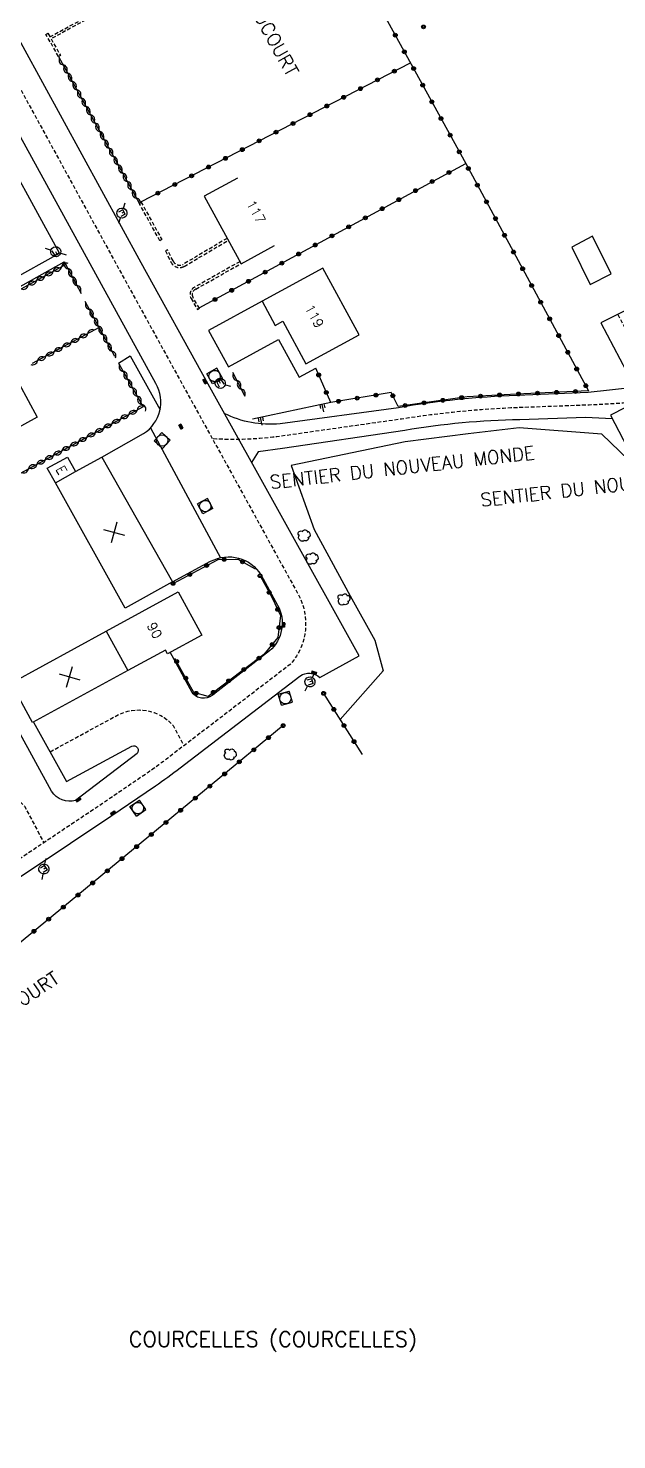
# Model space of a CAD drawing. Header units: millimetres. Extents: x 151000 to 152000, y 127000 to 128000.
# Drawn here: x 151436 to 151513.3, y 127000 to 127185.8 of the extents above; entities that cross this region are included whole.
import ezdxf
from ezdxf.enums import TextEntityAlignment as Align

# ---------------------------------------------------------------- set-up
doc = ezdxf.new("R2010")
doc.units = ezdxf.units.MM
doc.linetypes.add('DASHED', pattern=[0.75, 0.5, -0.25])
doc.layers.get('0').update_dxf_attribs({"linetype": 'CONTINUOUS'})
for name, color, linetype in [('W0001', 6, 'DASHED'), ('W0008', 7, 'CONTINUOUS'), ('W0100', 7, 'CONTINUOUS'), ('W0112', 1, 'DASHED'), ('W0211', 2, 'CONTINUOUS'), ('W0300', 7, 'CONTINUOUS'), ('W0310', 3, 'CONTINUOUS'), ('W0322', 7, 'CONTINUOUS'), ('W0330', 7, 'CONTINUOUS'), ('W0334', 7, 'CONTINUOUS'), ('W0400', 7, 'CONTINUOUS'), ('W0420', 7, 'CONTINUOUS'), ('W0471', 7, 'CONTINUOUS'), ('W0980', 7, 'CONTINUOUS'), ('W0984', 7, 'CONTINUOUS'), ('W0989', 7, 'CONTINUOUS'), ('W0991', 7, 'CONTINUOUS'), ('W1102', 7, 'CONTINUOUS')]:
    doc.layers.add(name, color=color, linetype=linetype)
doc.styles.get("Standard").update_dxf_attribs({"font": 'romans.shx', "width": 0.85})

# ---------------------------------------------------------------- blocks, each defined once
blk = doc.blocks.new('t310o')
at = {"color": 0, "linetype": 'Continuous'}
for centre, start, end in [((-0.5, 0.38), 216.8699, 323.1304), ((0.5, -0.37), 36.8699, 143.1303)]:
    blk.add_arc(centre, 0.625, start, end, dxfattribs=at)
blk = doc.blocks.new('t991o')
at = {"color": 0, "linetype": 'Continuous'}
for p, q in [((-1, 1), (1, -1)), ((-1, -1), (1, 1))]:
    blk.add_line(p, q, dxfattribs=at)
blk = doc.blocks.new('t322o')
at = {"color": 0, "linetype": 'Continuous'}
for radius in [0.25, 0.15]:
    blk.add_circle((0, 0), radius, dxfattribs=at)
blk = doc.blocks.new('T300')
for p, q in [((-0.8, 0.51), (-0.86, 0.34)), ((-0.86, 0.34), (-0.86, 0.17)), ((-0.86, 0.17), (-0.74, 0.06)), ((-0.69, 0.63), (-0.8, 0.51)), ((-0.8, -0.06), (-0.74, 0.06)), ((-0.74, 0.06), (-0.69, 0.11)), ((-0.57, 0.69), (-0.69, 0.63)), ((-0.46, 0.69), (-0.57, 0.69)), ((-0.29, 0.63), (-0.46, 0.69)), ((-0.29, 0.63), (-0.17, 0.74)), ((-0.23, 0.57), (-0.29, 0.63)), ((-0.17, 0.74), (-0.06, 0.8)), ((-0.06, 0.8), (0.06, 0.8)), ((0.06, 0.8), (0.23, 0.74)), ((0.23, 0.74), (0.34, 0.63)), ((0.34, 0.63), (0.4, 0.51)), ((0.46, 0.46), (0.34, 0.46)), ((0.4, 0.51), (0.4, 0.46)), ((0.57, 0.4), (0.46, 0.46)), ((0.57, 0.4), (0.69, 0.29)), ((0.69, 0.29), (0.74, 0.17)), ((0.74, 0.06), (0.69, -0.17)), ((0.74, 0.17), (0.74, 0.06)), ((-0.8, -0.17), (-0.8, -0.06)), ((-0.8, -0.23), (-0.8, -0.17)), ((-0.74, -0.34), (-0.8, -0.23)), ((-0.69, -0.4), (-0.74, -0.34)), ((-0.51, -0.46), (-0.69, -0.4)), ((-0.4, -0.46), (-0.51, -0.46)), ((-0.4, -0.46), (-0.34, -0.46)), ((-0.34, -0.46), (-0.34, -0.4)), ((-0.34, -0.51), (-0.34, -0.46)), ((-0.29, -0.63), (-0.34, -0.51)), ((-0.17, -0.74), (-0.29, -0.63)), ((-0.06, -0.8), (-0.17, -0.74)), ((0.06, -0.8), (-0.06, -0.8)), ((0.17, -0.74), (0.06, -0.8)), ((0.23, -0.69), (0.17, -0.74)), ((0.29, -0.46), (0.23, -0.46)), ((0.29, -0.63), (0.23, -0.69)), ((0.46, -0.4), (0.29, -0.46)), ((0.34, -0.51), (0.29, -0.63)), ((0.34, -0.51), (0.34, -0.46)), ((0.57, -0.34), (0.46, -0.4)), ((0.63, -0.29), (0.57, -0.34)), ((0.69, -0.17), (0.63, -0.29))]:
    blk.add_line(p, q)
blk = doc.blocks.new('t211o')
at = {"color": 0, "linetype": 'Continuous'}
for p, q in [((-0.29, 0.5), (-0.29, 0)), ((0, 1), (0, 0)), ((0.29, 0.5), (0.29, 0))]:
    blk.add_line(p, q, dxfattribs=at)
blk = doc.blocks.new('T420')
for p, q in [((0.75, 0.75), (-0.75, 0.75)), ((-0.75, 0.75), (-0.75, -0.75)), ((0.75, 0.75), (0.75, -0.75)), ((0.75, -0.75), (-0.75, -0.75))]:
    blk.add_line(p, q)
blk.add_ellipse((0, 0), major_axis=(-0.53, 0.53), ratio=1, start_param=3.926991, end_param=10.210176)
blk = doc.blocks.new('T400')
for p, q in [((-0.15, 0.3), (0.15, 0.3)), ((-0.15, -0.25), (-0.15, 0.3)), ((-0.15, 0.15), (0.15, 0.15)), ((-0.15, 0), (0.15, 0)), ((0.15, 0.3), (0.15, -0.25)), ((-0.15, -0.15), (0.15, -0.15)), ((-0.15, -0.25), (-0.15, -0.3)), ((-0.15, -0.3), (0.15, -0.3)), ((0.15, -0.3), (0.15, -0.25))]:
    blk.add_line(p, q)
blk = doc.blocks.new('T471')
for p, q in [((-0.333334, 0.333334), (-0.333334, -0.333334)), ((-0.333334, 0.333334), (0.333334, 0.333334)), ((-0.333334, 0), (0, 0)), ((0.500001, 0.500001), (1.000002, 1.000002)), ((-0.500001, -0.500001), (-1.000002, -1.000002)), ((-0.333334, -0.333334), (0.333334, -0.333334))]:
    blk.add_line(p, q)
blk.add_ellipse((0, 0), major_axis=(0.471405, 0.471405), ratio=1, start_param=5.4977871438, end_param=11.780972451)

msp = doc.modelspace()

# ---------------------------------------------------------------- linework, layer by layer
at = {"layer": 'W0001', "flags": 128}
for points in [[(151146.85, 127707.28), (151156.5, 127689.58), (151174.43, 127656.51), (151193.89, 127620.65), (151202.22, 127605.41), (151214.95, 127581.99), (151235.44, 127544.13), (151254.98, 127508.15), (151273.88, 127473.16), (151279.44, 127461.77), (151291.15, 127440.4), (151300.62, 127423.1), (151316.66, 127393.82), (151328.77, 127371.66), (151340.49, 127350.33), (151354.56, 127324.55), (151355.07, 127323.65), (151362.45, 127310.13), (151379.03, 127279.95), (151395.09, 127250.56), (151404.3, 127233.76), (151420.53, 127204.03), (151432.69, 127181.89), (151448.22, 127153.48), (151471.44, 127111.33, -0.312028), (151470.5, 127102.12), (151454.72, 127090.03, -0.012305), (151451.55, 127087.7), (151445.72, 127083.73), (151435.12, 127076.64), (151407.27, 127058.24), (151388.21, 127045.67), (151365.47, 127030.62, 0.413856), (151363.36, 127021.31), (151365.8, 127016.86, -0.470795), (151364.51, 127013.3), (151363.54, 127012.79, 0.568033), (151363.4, 127006.09), (151373.18, 127000)], [(151513.48, 127148.12), (151520.21, 127135.38, 0.124512), (151514.18, 127136.44, -0.008705), (151509.41, 127136.18), (151500.4, 127135.84, 0.030171), (151485.06, 127134.34), (151469.24, 127132.09, -0.05177), (151460.19, 127131.75, 3.897078)], [(151438.85, 127090.56), (151447.64, 127095.33, -0.349402), (151455.01, 127094.03), (151456.43, 127091.34)], [(151419.33, 127079.91), (151428.12, 127084.68, -0.349402), (151435.48, 127083.38), (151438.02, 127078.59)]]:
    msp.add_lwpolyline(points, format="xyb", dxfattribs=at)
at = {"layer": 'W0008'}
for points in [[(151445.67, 127129.34), (151451.15, 127132.43, 0.396861), (151452.75, 127139.02), (151445.6, 127152.04), (151429.96, 127180.53), (151412.42, 127212.63, 0.227853)], [(151360.38, 127008.89), (151365.33, 127011.47, 0.457632), (151367.54, 127017.85), (151365.08, 127022.33, -0.418443), (151366.56, 127028.94), (151389.31, 127044.01), (151408.37, 127056.57), (151436.22, 127074.98), (151446.84, 127082.07), (151452.69, 127086.05, 0.012328), (151455.94, 127088.44), (151471.7, 127100.52, -0.363401), (151474.31, 127100.31), (151479.47, 127103.18), (151459.61, 127138.95), (151450.84, 127154.91), (151435.32, 127183.33), (151423.16, 127205.47)], [(151576.31, 127202.87), (151586.97, 127183.3, -0.437685), (151582.46, 127169.77), (151563.89, 127160.54), (151523.14, 127140.2, -0.347874), (151519.95, 127141.19), (151515.72, 127149.24), (151511.24, 127147.01), (151515.42, 127139.11, -0.35389), (151514.5, 127135.88), (151512.52, 127134.86), (151515.29, 127129.53), (151527.49, 127135.7), (151565.97, 127154.85), (151584.43, 127164.09), (151607.78, 127175.71), (151649.73, 127196.68)], [(151515.6, 127138.5), (151509.59, 127137.82), (151500.2, 127137.43, 0.036042), (151484.65, 127135.83), (151469.08, 127133.73, -0.144639), (151461.75, 127135.09)], [(151512.76, 127134.39), (151509.23, 127134.54), (151500.61, 127134.26, 0.036781), (151485.47, 127132.85), (151469.4, 127130.46), (151466.22, 127130.02), (151465.35, 127128.61)], [(151454.95, 127112.9), (151459.96, 127115.62, -0.39879), (151466.59, 127113.81), (151468.76, 127109.84, -0.350909), (151467.71, 127103.82), (151460.16, 127097.98, -0.424229), (151457.54, 127098.34), (151454.63, 127103.65)], [(151436.68, 127094.47), (151441.01, 127086.64), (151449.6, 127091.3, -0.774309), (151450.29, 127090.33), (151442.21, 127084.16, -0.330582), (151439.04, 127085.35), (151434.67, 127093.38)]]:
    msp.add_lwpolyline(points, format="xyb", dxfattribs=at)
at = {"layer": 'W0100'}
for points in [[(151463.49, 127166.07), (151459.1, 127163.68), (151463.95, 127154.78), (151468.34, 127157.17)], [(151434.77, 127138.97), (151437.17, 127134.59), (151429.18, 127130.21), (151426.17, 127135.72), (151423.15, 127141.22), (151431.14, 127145.6), (151433.55, 127141.21)]]:
    msp.add_lwpolyline(points, dxfattribs=at)
for points in [[(151474.72, 127154.19), (151466.71, 127149.84), (151468.43, 127146.68), (151469.43, 127147.22), (151472.47, 127141.61), (151479.48, 127145.41)], [(151438.48, 127127.86), (151441.14, 127129.34), (151442.21, 127127.43), (151445.67, 127129.34), (151454.95, 127112.9), (151448.71, 127109.44), (151439.55, 127125.94)], [(151433.72, 127099.58), (151446.24, 127106.44), (151455.69, 127111.61), (151458.78, 127105.88), (151454.28, 127103.46), (151454.01, 127103.92), (151449.06, 127101.24), (151436.55, 127094.4)]]:
    msp.add_lwpolyline(points, close=True, dxfattribs=at)
at = {"layer": 'W0112'}
msp.add_lwpolyline([(151447.47, 127189.01), (151438.98, 127184.39), (151440.22, 127182.2), (151439.96, 127182.06), (151438.3, 127184.97), (151438.56, 127185.12), (151438.83, 127184.65), (151447.33, 127189.28)], dxfattribs=at)
msp.add_lwpolyline([(151450.8, 127162.92), (151453.54, 127157.96), (151453.28, 127157.81), (151450.54, 127162.78)], close=True, dxfattribs=at)
for points in [[(151462.12, 127158.13), (151456.34, 127154.7, -0.431396), (151455.01, 127155.15), (151454.27, 127156.61), (151454, 127156.48), (151454.74, 127155.01, 0.431674), (151456.49, 127154.44), (151462.27, 127157.87)], [(151463.8, 127155.06), (151457.87, 127151.72, 0.442937), (151457.39, 127150.2), (151458.22, 127148.77), (151458.48, 127148.92), (151457.64, 127150.35, -0.447176), (151458.01, 127151.45), (151463.94, 127154.8)]]:
    msp.add_lwpolyline(points, format="xyb", dxfattribs=at)
at = {"layer": 'W0211'}
msp.add_lwpolyline([(151475.74, 127136.51), (151465.46, 127134.31)], dxfattribs=at)
at = {"layer": 'W0310'}
for points in [[(151439.96, 127182.06), (151450.54, 127162.78)], [(151442.97, 127150.84), (151440.91, 127154.67), (151421.37, 127143.98), (151422.63, 127141.74)], [(151443.42, 127149.88), (151447.31, 127142.64)], [(151445.29, 127146.41), (151436.5, 127141.64)], [(151447.84, 127141.72), (151451.08, 127135.97), (151429.21, 127124.1)], [(151462.82, 127140.51), (151464.45, 127137.37)]]:
    msp.add_lwpolyline(points, dxfattribs=at)
at = {"layer": 'W0322'}
for points in [[(151475.14, 127210.37), (151471.48, 127208.12), (151493.49, 127167.99), (151509.65, 127138.04), (151500.18, 127137.64), (151493.68, 127137.26), (151484.62, 127136.01), (151483.69, 127137.84), (151475.74, 127136.51), (151473.77, 127141.03)], [(151450.8, 127162.92), (151486.22, 127181.23)], [(151458.45, 127148.97), (151493.49, 127167.99)], [(151455.01, 127112.71), (151460.93, 127115.86), (151463.53, 127115.89), (151465.8, 127114.62)], [(151466.45, 127113.72), (151468.01, 127110.91), (151469.15, 127108.51), (151468.8, 127105.58), (151466.95, 127103.34), (151459.63, 127097.85), (151457.73, 127098.34), (151455.27, 127102.84)], [(151474.81, 127098.24), (151479.87, 127090.21)], [(151469.5, 127094), (151441.49, 127070.85), (151414.54, 127048.71), (151363.52, 127006.79)]]:
    msp.add_lwpolyline(points, dxfattribs=at)
at = {"layer": 'W0330'}
msp.add_lwpolyline([(151678.87, 127208.05), (151670.39, 127205.51), (151650.08, 127195.86), (151601.51, 127171.45), (151584.65, 127163.24), (151566.63, 127154.05), (151527.37, 127134.55), (151516.68, 127129.2), (151514.89, 127128.97), (151511.4, 127132.34), (151500.54, 127133.2), (151493.8, 127132.41), (151485.52, 127131.34), (151470.55, 127128.25), (151473.57, 127119.82), (151478.31, 127111.07), (151481.53, 127105.26), (151482.62, 127101.2), (151476.98, 127094.81)], dxfattribs=at)
at = {"layer": 'W0334'}
for points in [[(151412.05, 127161.74), (151411.31, 127161.32), (151410.98, 127161.91), (151402.39, 127157.21), (151405.53, 127151.46, 0.040459), (151408.9, 127147.37), (151412.53, 127143.8, -0.029243), (151414.28, 127141.81), (151440.08, 127156.18), (151430.7, 127173.28)], [(151422.63, 127141.74), (151421.95, 127141.36), (151422.93, 127139.54), (151417.51, 127136.56), (151416.41, 127138.52, 0.027891), (151415.11, 127140.67), (151440.69, 127155.06), (151440.91, 127154.67)]]:
    msp.add_lwpolyline(points, format="xyb", dxfattribs=at)
msp.add_lwpolyline([(151512.6, 127153.47), (151510.18, 127158.4), (151507.45, 127156.98), (151509.87, 127152.05)], close=True, dxfattribs=at)
for points in [[(151466.71, 127149.84), (151459.69, 127146.01), (151462.29, 127141.21), (151468.9, 127144.8), (151471.58, 127139.84), (151473.77, 127141.03)], [(151447.84, 127141.72), (151449.39, 127142.65), (151453.3, 127135.58)], [(151452.07, 127133.2), (151461.25, 127116.09)]]:
    msp.add_lwpolyline(points, dxfattribs=at)
at = {"layer": 'W1102'}
for p, q in [((151439.55, 127125.94), (151442.21, 127127.43)), ((151446.24, 127106.44), (151449.06, 127101.24))]:
    msp.add_line(p, q, dxfattribs=at)

# ---------------------------------------------------------------- block references
at = {"layer": 'W0211', "rotation": 192.074409012005}
for p in [(151474.62, 127136.27), (151466.53, 127134.54)]:
    msp.add_blockref('t211o', p, dxfattribs=at)
at = {"layer": 'W0300'}
for p, rotation in [((151472.15, 127118.98), 228.581382243535), ((151473.19, 127115.95), 228.581382243535), ((151477.38, 127110.58), 228.581382243535), ((151462.43, 127090.21), 214.220148761512)]:
    msp.add_blockref('T300', p, dxfattribs=dict(at, rotation=rotation))
at = {"layer": 'W0310'}
for p, rotation in [((151440.56, 127180.96), 298.740930258879), ((151441.16, 127179.86), 298.740930258879), ((151441.76, 127178.77), 298.740930258879), ((151442.37, 127177.67), 298.740930258879), ((151442.97, 127176.58), 298.740930258879), ((151443.57, 127175.48), 298.740930258879), ((151444.17, 127174.38), 298.740930258879), ((151444.77, 127173.29), 298.740930258879), ((151445.37, 127172.19), 298.740930258879), ((151445.97, 127171.1), 298.740930258879), ((151446.57, 127170), 298.740930258879), ((151447.17, 127168.9), 298.740930258879), ((151447.78, 127167.81), 298.740930258879), ((151448.38, 127166.71), 298.740930258879), ((151448.98, 127165.62), 298.740930258879), ((151449.58, 127164.52), 298.740930258879), ((151450.18, 127163.42), 298.740930258879), ((151440.34, 127154.35), 208.6789070705027), ((151441.19, 127154.14), 118.2428212986821), ((151437.05, 127152.55), 208.6789070705027), ((151438.15, 127153.15), 208.6789070705027), ((151439.24, 127153.75), 208.6789070705027), ((151441.79, 127153.04), 118.2428212986821), ((151435.95, 127151.95), 208.6789070705027), ((151442.38, 127151.94), 118.2428212986821), ((151444.01, 127148.78), 298.268917836607), ((151444.6, 127147.68), 298.268917836607), ((151445.19, 127146.58), 298.268917836607), ((151442.69, 127145), 208.450105105564), ((151443.79, 127145.59), 208.450105105564), ((151445.78, 127145.48), 298.268917836607), ((151439.39, 127143.21), 208.450105105564), ((151440.49, 127143.81), 208.450105105564), ((151441.59, 127144.4), 208.450105105564), ((151446.38, 127144.38), 298.268917836607), ((151446.97, 127143.28), 298.268917836607), ((151437.19, 127142.02), 208.450105105564), ((151438.29, 127142.61), 208.450105105564), ((151448.45, 127140.63), 299.365838120169), ((151449.06, 127139.54), 299.365838120169), ((151463.4, 127139.4), 297.450213157647), ((151449.68, 127138.45), 299.365838120169), ((151450.29, 127137.36), 299.365838120169), ((151463.97, 127138.29), 297.450213157647), ((151450.9, 127136.27), 299.365838120169), ((151446.99, 127133.75), 208.487858020613), ((151448.09, 127134.35), 208.487858020613), ((151449.19, 127134.94), 208.487858020613), ((151450.29, 127135.54), 208.487858020613), ((151443.69, 127131.96), 208.487858020613), ((151444.79, 127132.56), 208.487858020613), ((151445.89, 127133.15), 208.487858020613), ((151440.4, 127130.17), 208.487858020613), ((151441.5, 127130.77), 208.487858020613), ((151442.6, 127131.36), 208.487858020613), ((151437.1, 127128.38), 208.487858020613), ((151438.2, 127128.98), 208.487858020613), ((151439.3, 127129.58), 208.487858020613), ((151436, 127127.79), 208.487858020613)]:
    msp.add_blockref('t310o', p, dxfattribs=dict(at, rotation=rotation))
at = {"layer": 'W0322'}
for p, rotation in [((151484.23, 127184.87), 298.742174788367), ((151487.94, 127185.96), 28.72011243815031), ((151485.43, 127182.67), 298.742174788367), ((151481.89, 127178.99), 27.33768119270911), ((151484.11, 127180.14), 27.33768119270911), ((151486.64, 127180.48), 298.742174788367), ((151479.67, 127177.84), 27.33768119270911), ((151487.84, 127178.29), 298.742174788367), ((151475.23, 127175.55), 27.33768119270911), ((151477.45, 127176.7), 27.33768119270911), ((151489.04, 127176.1), 298.742174788367), ((151470.79, 127173.25), 27.33768119270911), ((151473.01, 127174.4), 27.33768119270911), ((151490.24, 127173.91), 298.742174788367), ((151468.56, 127172.1), 27.33768119270911), ((151491.44, 127171.71), 298.742174788367), ((151464.12, 127169.81), 27.33768119270911), ((151466.34, 127170.96), 27.33768119270911), ((151492.65, 127169.52), 298.742174788367), ((151459.68, 127167.51), 27.33768119270911), ((151461.9, 127168.66), 27.33768119270911), ((151457.46, 127166.36), 27.33768119270911), ((151491.29, 127166.8), 28.50850861561733), ((151493.84, 127167.33), 298.3562667949532), ((151453.02, 127164.07), 27.33768119270911), ((151455.24, 127165.22), 27.33768119270911), ((151486.9, 127164.41), 28.50850861561733), ((151489.09, 127165.61), 28.50850861561733), ((151495.03, 127165.13), 298.3562667949532), ((151482.5, 127162.03), 28.50850861561733), ((151484.7, 127163.22), 28.50850861561733), ((151496.22, 127162.93), 298.3562667949532), ((151480.3, 127160.83), 28.50850861561733), ((151497.41, 127160.73), 298.3562667949532), ((151475.91, 127158.45), 28.50850861561733), ((151478.11, 127159.64), 28.50850861561733), ((151498.59, 127158.53), 298.3562667949532), ((151473.71, 127157.25), 28.50850861561733), ((151469.32, 127154.87), 28.50850861561733), ((151471.52, 127156.06), 28.50850861561733), ((151499.78, 127156.33), 298.3562667949532), ((151467.12, 127153.67), 28.50850861561733), ((151500.97, 127154.13), 298.3562667949532), ((151462.73, 127151.29), 28.50850861561733), ((151464.93, 127152.48), 28.50850861561733), ((151502.16, 127151.93), 298.3562667949532), ((151460.53, 127150.09), 28.50850861561733), ((151503.34, 127149.73), 298.3562667949532), ((151504.53, 127147.53), 298.3562667949532), ((151505.72, 127145.33), 298.3562667949532), ((151506.91, 127143.13), 298.3562667949532), ((151474.16, 127140.15), 113.5707101477955), ((151508.09, 127140.93), 298.3562667949532), ((151475.16, 127137.85), 113.5707101477955), ((151505.44, 127137.86), 182.4020184093733), ((151507.93, 127137.97), 182.4020184093733), ((151509.28, 127138.73), 298.3562667949532), ((151476.76, 127136.68), 189.4847598849334), ((151479.23, 127137.09), 189.4847598849334), ((151481.69, 127137.5), 189.4847598849334), ((151483.91, 127137.42), 116.7562488420647), ((151485.53, 127136.13), 187.8718912690792), ((151488.01, 127136.47), 187.8718912690792), ((151490.48, 127136.82), 187.8718912690792), ((151492.96, 127137.16), 187.8718912690792), ((151495.45, 127137.36), 183.3817512741703), ((151497.95, 127137.51), 183.3817512741703), ((151500.44, 127137.65), 182.4020184093733), ((151502.94, 127137.76), 182.4020184093733), ((151461.73, 127115.87), 0.7390458849766731), ((151464.14, 127115.55), 330.795721753273), ((151457.22, 127113.88), 27.9868579654913), ((151459.43, 127115.06), 27.9868579654913), ((151466.45, 127113.72), 298.987747506561), ((151455.01, 127112.71), 27.9868579654913), ((151467.66, 127111.53), 298.987747506561), ((151468.77, 127109.29), 295.4309070912289), ((151468.95, 127106.89), 263.241389088506), ((151468.04, 127104.67), 230.328933511257), ((151466.32, 127102.88), 216.874406146367), ((151455.49, 127102.43), 118.660352416133), ((151464.32, 127101.38), 216.874406146367), ((151456.69, 127100.24), 118.660352416133), ((151462.32, 127099.88), 216.874406146367), ((151458.05, 127098.25), 165.708014728847), ((151460.32, 127098.38), 216.874406146367), ((151474.81, 127098.24), 302.194655524238), ((151476.15, 127096.13), 302.194655524238), ((151469.5, 127094), 219.580701193293), ((151477.48, 127094.01), 302.194655524238), ((151467.57, 127092.41), 219.580701193293), ((151478.81, 127091.89), 302.194655524238), ((151465.64, 127090.81), 219.580701193293), ((151461.79, 127087.63), 219.580701193293), ((151463.72, 127089.22), 219.580701193293), ((151459.86, 127086.03), 219.580701193293), ((151457.94, 127084.44), 219.580701193293), ((151456.01, 127082.85), 219.580701193293), ((151454.08, 127081.25), 219.580701193293), ((151452.16, 127079.66), 219.580701193293), ((151448.3, 127076.48), 219.580701193293), ((151450.23, 127078.07), 219.580701193293), ((151446.38, 127074.88), 219.580701193293), ((151444.45, 127073.29), 219.580701193293), ((151442.52, 127071.7), 219.580701193293), ((151440.59, 127070.11), 219.40511241862), ((151438.66, 127068.52), 219.40511241862), ((151436.73, 127066.93), 219.40511241862)]:
    msp.add_blockref('t322o', p, dxfattribs=dict(at, rotation=rotation))
at = {"layer": 'W0400'}
for p, rotation in [((151459.22, 127139.32), 28.23914567325996), ((151456.03, 127133.36), 28.23914567325996), ((151469.53, 127107.24), 177.5685028970273), ((151473.56, 127100.96), 252.0172922540304), ((151442.55, 127084.22), 304.220148761512), ((151447.11, 127082.48), 304.220148761512)]:
    msp.add_blockref('T400', p, dxfattribs=dict(at, rotation=rotation))
at = {"layer": 'W0420'}
for p, rotation in [((151460.48, 127140.01), 298.691957414197), ((151453.58, 127131.52), 227.179569234331), ((151459.25, 127122.89), 298.23914567326), ((151469.78, 127097.6), 195.77883554386), ((151450.39, 127083.14), 214.220148761512)]:
    msp.add_blockref('T420', p, dxfattribs=dict(at, rotation=rotation))
at = {"layer": 'W0471'}
for p, rotation in [((151448.29, 127161.45), 207.337681192588), ((151439.59, 127156.37), 118.242821298682), ((151461.22, 127139.05), 298.691957414197), ((151473.01, 127099.75), 195.77883554386), ((151438.04, 127075.12), 213.775834741838)]:
    msp.add_blockref('T471', p, dxfattribs=dict(at, rotation=rotation))
at = {"layer": 'W0991'}
for p, rotation in [((151447.25, 127119.42), 299.4458466762758), ((151441.4, 127100.42), 28.64567358479303)]:
    msp.add_blockref('t991o', p, dxfattribs=dict(at, rotation=rotation))

# ---------------------------------------------------------------- texts
at = {"layer": 'W0980'}
msp.add_text('COURCELLES (COURCELLES)', height=2, dxfattribs=at).set_placement((151468.15, 127013.1), align=Align.MIDDLE)
at = {"layer": 'W0984'}
msp.add_text('E', height=1.25, rotation=299.2684, dxfattribs=at).set_placement((151440.35, 127127.64), align=Align.MIDDLE)
at = {"layer": 'W0989'}
for s, rotation, p in [('RUE DE MIAUCOURT', 298.4947, (151465.29, 127189.82)), ('SENTIER DU NOUVEAU MONDE', 6.4484, (151485.14, 127127.98)), ('SENTIER DU NOUVEAU MONDE', 6.4484, (151512.83, 127125.64)), ('RUE DE MIAUCOURT', 33.5077, (151430.13, 127054.66))]:
    msp.add_text(s, height=1.75, rotation=rotation, dxfattribs=at).set_placement(p, align=Align.MIDDLE)
at = {"layer": 'W0991'}
for s, rotation, p in [('117', 298.6016, (151465.92, 127161.62)), ('119', 298.4758, (151473.6, 127147.9)), ('90', 298.6911, (151452.59, 127106.53))]:
    msp.add_text(s, height=1.25, rotation=rotation, dxfattribs=at).set_placement(p, align=Align.MIDDLE)

doc.saveas('drawing.dxf')
